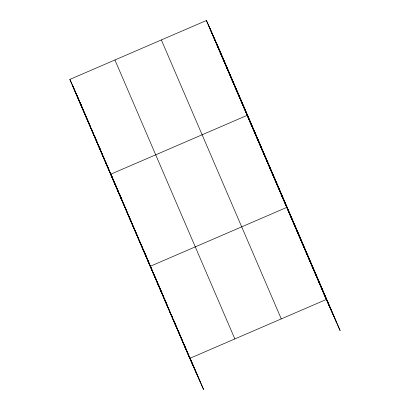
<?xml version="1.0" encoding="UTF-8"?>
<svg xmlns="http://www.w3.org/2000/svg" width="410" height="410" viewBox="0 0 410 410"><rect width="100%" height="100%" fill="white"/><g stroke="black" fill="none" stroke-linecap="round" stroke-linejoin="round"><path stroke-width="0.61" d="M206.42 20.5L326.334 299.459L189.784 358.366L69.869 79.412L206.42 20.5L220.216 51.634L340.131 330.588L323.859 293.704M150.214 266.31L286.764 207.404M208.967 26.43L211.934 33.128M211.514 32.354L217.034 44.982M216.613 44.213L219.581 50.912M219.16 50.138L222.128 56.836M221.707 56.067L224.675 62.766M224.255 61.997L227.227 68.695M226.807 67.922L232.321 80.55M231.901 79.781L234.868 86.479M234.448 85.705L237.416 92.404M236.995 91.635L239.968 98.333M239.548 97.559L242.515 104.258M242.095 103.489L247.609 116.117M260.986 146.478L247.189 115.343L110.638 174.255L116.958 188.513M249.664 121.099L252.632 127.797M252.135 126.854L255.107 133.552M254.61 132.604L257.577 139.303M257.085 138.36L262.523 150.813M262.031 149.865L264.998 156.564M264.501 155.621L267.474 162.319M266.977 161.371L269.944 168.069M269.447 167.126L274.89 179.58M274.398 178.632L277.365 185.33M276.868 184.387L279.835 191.086M279.343 190.143L282.311 196.841M281.813 195.893L284.786 202.591M284.289 201.648L300.561 238.533M289.234 213.154L292.202 219.852M291.71 218.909L294.677 225.608M294.18 224.659L297.153 231.358M296.656 230.415L302.098 242.869M301.601 241.92L304.568 248.619M304.077 247.676L307.044 254.374M306.547 253.431L309.519 260.13M309.022 259.181L311.989 265.88M311.492 264.937L316.935 277.391M316.443 276.442L319.41 283.141M318.913 282.198L321.881 288.896M321.389 287.948L324.356 294.646M69.869 79.412L73.508 87.622M73.733 88.124L76.409 94.172M77.331 96.248L76.639 94.689L81.277 105.488M77.562 96.77L78.023 97.805M78.254 98.323L78.94 99.881M79.171 100.404L79.632 101.439M80.985 104.494L80.314 102.982L81.482 105.713M81.211 105.001L81.877 106.513M72.416 85.336L77.936 97.964M77.516 97.196L80.483 103.894M80.063 103.12L83.03 109.818M82.61 109.05L85.577 115.748M85.157 114.974L88.124 121.678M87.704 120.904L90.677 127.602M90.256 126.833L95.771 139.456M95.351 138.688L98.318 145.386M97.898 144.617L100.87 151.316M100.45 150.542L103.417 157.24L72.837 86.11M102.997 156.471L105.964 163.17M105.544 162.401L110.813 174.465M117.875 190.573L117.183 189.015L119.407 194.196M118.1 191.096L119.023 193.171M119.254 193.689L119.945 195.247M121.755 199.342L122.426 200.854M113.114 180.01L116.081 186.709M115.589 185.761L118.557 192.459M118.059 191.516L121.027 198.214M120.535 197.272L125.978 209.72L123.748 204.544M125.48 208.777L128.448 215.475L126.224 210.294M127.956 214.527L130.923 221.226L128.694 216.049M130.426 220.283L133.393 226.981M132.901 226.038L138.339 238.487M137.847 237.544L140.814 244.242M140.317 243.299L143.29 249.997M142.793 249.049L145.76 255.748M145.268 254.805L148.236 261.503M147.738 260.555L153.852 274.521M154.073 275.023L156.753 281.07L154.529 275.894M156.984 281.593L157.676 283.151M157.906 283.669L158.362 284.709M158.593 285.227L159.285 286.785L156.999 281.649M159.516 287.302L160.208 288.86M160.659 289.885L161.33 291.397M161.55 291.899L162.222 293.411M152.684 272.066L155.656 278.764M155.159 277.816L158.127 284.514M157.635 283.571L160.602 290.27M160.105 289.327L165.548 301.775M165.051 300.832L167.772 306.972M167.526 306.588L170.247 312.728M169.996 312.338L172.718 318.478L170.493 313.286M172.472 318.093L175.193 324.233L172.969 319.036M174.947 323.844L180.385 336.297M179.893 335.354L182.86 342.053M182.363 341.105L185.335 347.803M184.838 346.86L187.806 353.558M187.314 352.615L203.58 389.5L189.482 356.705M216.644 43.568L336.559 322.526M212.959 35.26L332.874 314.219M209.387 27.198L329.302 306.157M161.355 39.939L281.275 318.898M114.928 59.968L234.848 338.926M88.996 122.938L89.687 124.553M94.32 135.331L95.017 136.95M99.65 147.728L100.342 149.342M111.93 176.29L112.622 177.904M115.635 184.91L116.327 186.529M119.341 193.53L120.038 195.15M120.96 197.307L121.657 198.922M143.479 249.69L144.223 251.417M144.72 252.565L145.458 254.292M145.955 255.445L146.698 257.167M174.645 322.183L175.388 323.91M81.944 106.79L82.641 108.409M82.871 108.947L83.338 110.023M84.029 111.643L87.043 118.649M87.735 120.263L88.432 121.878M88.893 122.959L90.051 125.65M90.287 126.193L90.748 127.269M91.445 128.883L92.137 130.503M93.065 132.655L93.762 134.275M94.223 135.351L95.381 138.047M95.612 138.585L97.467 142.895M97.928 143.977L99.087 146.667M99.553 147.749L100.245 149.363M100.476 149.901L101.173 151.521M101.634 152.597L102.792 155.293M103.258 156.369L104.647 159.603M105.806 162.298L106.503 163.913M106.964 164.989L108.122 167.685M109.05 169.842L109.747 171.457M110.669 173.614L112.986 179.001M113.221 179.539L115.072 183.854M115.999 186.007L118.316 191.398M119.243 193.551L120.402 196.246M120.863 197.323L121.606 199.05M122.098 200.203L122.841 201.93M123.338 203.078L124.081 204.805M124.573 205.953L125.316 207.68M125.808 208.833L126.552 210.555M127.049 211.709L127.787 213.436M128.284 214.584L129.027 216.311M129.519 217.464L130.262 219.186M130.759 220.339L131.497 222.066M131.994 223.214L132.737 224.941M133.229 226.094L133.973 227.816M134.465 228.97L135.208 230.697M135.705 231.845L136.443 233.572M136.94 234.725L137.432 235.873M138.175 237.6L138.672 238.748M139.415 240.475L139.907 241.628M140.65 243.35L141.142 244.503M141.886 246.231L142.383 247.379M143.121 249.106L143.618 250.259M144.361 251.981L145.35 254.282M145.596 254.861L147.82 260.037M148.071 260.611L150.296 265.793M150.542 266.367L152.771 271.543M153.263 272.696L154.006 274.423M154.498 275.571L155.241 277.298M155.738 278.452L156.476 280.173M156.974 281.327L157.717 283.054M158.209 284.202L158.952 285.929M159.449 287.077L160.187 288.804M160.684 289.957L161.427 291.684M161.919 292.832L162.662 294.559M163.154 295.707L163.897 297.434M164.395 298.588L165.133 300.315M165.63 301.463L166.373 303.19M166.865 304.338L167.608 306.065M171.318 314.695L172.062 316.423M173.794 320.451L174.532 322.178M175.521 324.479L177.75 329.655M177.996 330.229L180.221 335.411M180.472 335.985L182.696 341.161M183.188 342.314L183.931 344.041M184.428 345.189L185.166 346.916M185.663 348.064L186.406 349.791M186.898 350.945L187.642 352.667M188.139 353.82L188.877 355.547M189.374 356.695L200.008 381.438M81.508 106.026L83.825 111.417M84.055 111.956L86.602 117.885M86.833 118.423L94.018 135.126M94.249 135.669L99.343 147.523M99.579 148.061L116.952 188.477M119.653 194.77L121.883 199.947M122.129 200.526L124.353 205.702M124.604 206.276L126.828 211.457M127.074 212.031L129.299 217.208M129.55 217.787L149.332 263.814M149.583 264.388L151.808 269.565M152.054 270.139L154.283 275.32M159.475 287.4L161.699 292.581M161.95 293.155L164.174 298.331M164.42 298.91L166.65 304.087M166.896 304.661L169.12 309.842M169.366 310.416L171.595 315.592M171.841 316.171L174.065 321.348M174.317 321.922L196.328 373.131M103.648 157.783L110.828 174.486M111.059 175.024L123.502 203.97M131.169 221.805L167.772 306.957M168.023 307.531L170.247 312.707M175.439 324.792L192.751 365.064"/></g></svg>
